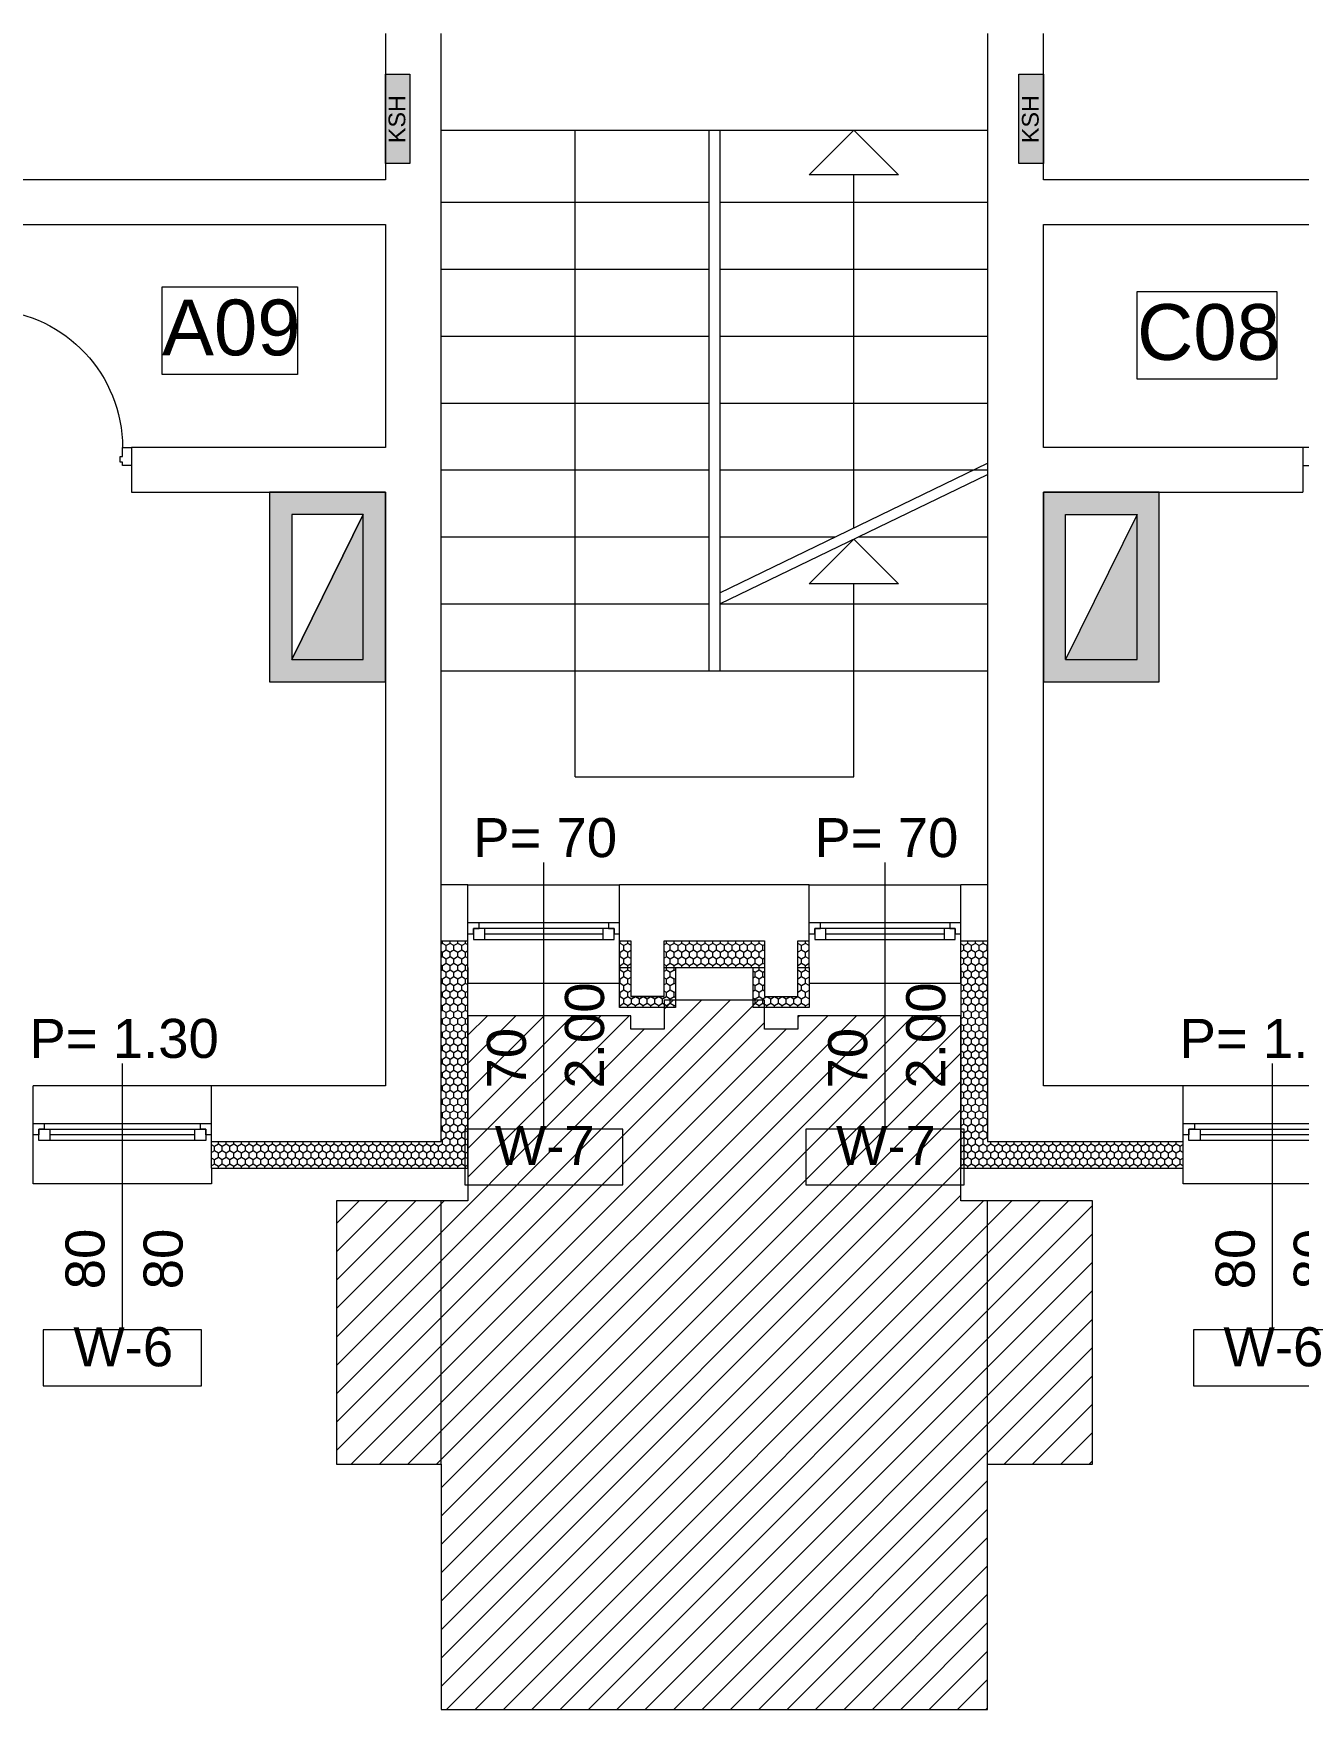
# Model space of a CAD drawing. Header units: feet. Extents: x 2791058 to 2855058, y -67651 to -26651.
# Drawn here: x 2810538 to 2816210, y -51479 to -43966 of the extents above; entities that cross this region are included whole.
import ezdxf
from ezdxf.enums import TextEntityAlignment as Align

# ---------------------------------------------------------------- set-up
doc = ezdxf.new("R2010")
doc.units = ezdxf.units.FT
doc.header["$MEASUREMENT"] = 0
doc.layers.add('0_muret e jashtme', color=7, linetype='Continuous')
doc.layers.add('Shell - Roof', color=7, linetype='Continuous')
for name, color, linetype, lineweight in [('0_muret e jashtme_Pen_No__1', 7, 'Continuous', 0), ('ARCHICAD Door Markers_Pen_No__20', 1, 'Continuous', 0), ('ARCHICAD Doors_Pen_No__1', 7, 'Continuous', 0), ('ARCHICAD Doors_Pen_No__20', 1, 'Continuous', 0), ('ARCHICAD Window Markers_Pen_No__20', 1, 'Continuous', 0), ('ARCHICAD Windows_Pen_No__20', 1, 'Continuous', 0), ('Shell - Roof_Pen_No__1', 7, 'Continuous', 0), ('Shell - Roof_Pen_No__21', 7, 'Continuous', 0), ('Structural - Bearing_Pen_No__1', 7, 'Continuous', 0), ('Text blocks_Pen_No__1', 7, 'Continuous', 0), ('Text blocks_Pen_No__2', 8, 'Continuous', 0)]:
    doc.layers.add(name, color=color, linetype=linetype, lineweight=lineweight)
for name, color, linetype, lineweight, true_color in [('0_muret e jashtme_Pen_No__14', 7, 'Continuous', 0, 0xbd8b17), ('Structural - Bearing_Pen_No__102', 7, 'Continuous', 0, 0xcccccc), ('Structural - Bearing_Pen_No__65', 7, 'Continuous', 0, 0x80c2ff)]:
    doc.layers.add(name, color=color, linetype=linetype, lineweight=lineweight, true_color=true_color)
doc.styles.add('GENERATED_STYLE_1', font='arial.ttf')
pattern_1 = [(90, (2247653.822, -76184.967), (-34.6410162, 0), [20, -40]), (90, (2247636.502, -76154.967), (-34.6410162, 0), [20, -40]), (150, (2247653.822, -76164.967), (17.320508, 30), [20, -40]), (150, (2247619.18, -76164.967), (17.320508, 30), [20, -40]), (210, (2247653.822, -76184.967), (-17.320508, 30), [20, -40]), (210, (2247619.18, -76184.967), (-17.320508, 30), [20, -40])]
pattern_2 = [(90, (2247653.822, -76424.967), (-34.6410162, 0), [20, -40]), (90, (2247636.502, -76394.967), (-34.6410162, 0), [20, -40]), (150, (2247653.822, -76404.967), (17.320508, 30), [20, -40]), (150, (2247619.18, -76404.967), (17.320508, 30), [20, -40]), (210, (2247653.822, -76424.967), (-17.320508, 30), [20, -40]), (210, (2247619.18, -76424.967), (-17.320508, 30), [20, -40])]

# ---------------------------------------------------------------- blocks, each defined once
blk = doc.blocks.new('Window 22')
at = {"layer": 'ARCHICAD Windows_Pen_No__20', "color": 1, "linetype": 'Continuous', "lineweight": 0}
for p, q in [((-400, 150), (-400, 220)), ((-400, 220), (400, 220)), ((400, 220), (400, 150)), ((-400, 150), (-400, 30)), ((400, 150), (400, 30)), ((-400, 30), (-400, 0)), ((-400, 0), (-375, 0)), ((-400, 0), (-400, -50)), ((-400, 0), (-400, -50)), ((-375, 25), (-325, 25)), ((-375, -25), (-375, 25)), ((-375, 0), (-375, -25)), ((-325, 25), (325, 25)), ((-325, 25), (-325, -25)), ((-325, 25), (325, 25)), ((-325, 0), (325, 0)), ((325, -25), (325, 25)), ((325, 25), (375, 25)), ((375, 25), (375, -25)), ((375, -25), (375, 0)), ((375, 0), (400, 0)), ((400, 30), (400, 0)), ((400, 0), (400, -50)), ((400, 0), (400, -50)), ((-350, -50), (-400, -50)), ((-400, -50), (-400, -220)), ((-375, -25), (-350, -25)), ((-325, -25), (-375, -25)), ((-350, -25), (-350, -50)), ((350, -50), (-350, -50)), ((325, -25), (-325, -25)), ((375, -25), (325, -25)), ((350, -50), (350, -25)), ((350, -25), (375, -25)), ((400, -50), (350, -50)), ((400, -50), (400, -220)), ((-400, -220), (400, -220))]:
    blk.add_line(p, q, dxfattribs=at)
blk = doc.blocks.new('W Marker 22')
at = {"layer": 'ARCHICAD Window Markers_Pen_No__20', "color": 1, "linetype": 'Continuous', "lineweight": 0}
for p, q in [((0, -1095), (0, 100)), ((-354.4, -1095), (-354.4, -1345)), ((354.4, -1095), (-354.4, -1095)), ((354.4, -1345), (354.4, -1095)), ((-354.4, -1345), (354.4, -1345))]:
    blk.add_line(p, q, dxfattribs=at)
at = {"layer": 'ARCHICAD Window Markers_Pen_No__20', "color": 1, "lineweight": 0, "style": 'GENERATED_STYLE_1'}
for tag, p in [('AC_MarkerText_2_1', (-27.5, -912.9)), ('AC_MarkerText_2_0', (322.5, -912.9))]:
    blk.add_attdef(tag, text='', height=175, rotation=90, dxfattribs=at).set_placement(p, align=Align.BOTTOM_LEFT)
for tag, p in [('AC_MarkerText_4', (-416.8, 72)), ('AC_MarkerText_1', (-220, -1310.4))]:
    blk.add_attdef(tag, text='', height=175, dxfattribs=at).set_placement(p, align=Align.BOTTOM_LEFT)
blk = doc.blocks.new('Window 22_3')
at = {"layer": 'ARCHICAD Windows_Pen_No__20', "color": 1, "linetype": 'Continuous', "lineweight": 0}
for p, q in [((-775, 150), (-775, 220)), ((-775, 220), (775, 220)), ((775, 220), (775, 150)), ((-775, 150), (-775, 30)), ((775, 150), (775, 30)), ((-775, 30), (-775, 0)), ((-775, 0), (-750, 0)), ((-775, 0), (-775, -50)), ((-775, 0), (-775, -50)), ((-750, 25), (-700, 25)), ((-750, -25), (-750, 25)), ((-750, 0), (-750, -25)), ((-700, 25), (700, 25)), ((-700, 25), (-700, -25)), ((-700, 25), (700, 25)), ((-700, 0), (700, 0)), ((700, -25), (700, 25)), ((700, 25), (750, 25)), ((750, 25), (750, -25)), ((750, -25), (750, 0)), ((750, 0), (775, 0)), ((775, 30), (775, 0)), ((775, 0), (775, -50)), ((775, 0), (775, -50)), ((-725, -50), (-775, -50)), ((-775, -50), (-775, -220)), ((-750, -25), (-725, -25)), ((-700, -25), (-750, -25)), ((-725, -25), (-725, -50)), ((725, -50), (-725, -50)), ((700, -25), (-700, -25)), ((750, -25), (700, -25)), ((725, -50), (725, -25)), ((725, -25), (750, -25)), ((775, -50), (725, -50)), ((775, -50), (775, -220)), ((-775, -220), (775, -220))]:
    blk.add_line(p, q, dxfattribs=at)
blk = doc.blocks.new('Door 22')
at = {"layer": 'ARCHICAD Doors_Pen_No__20', "color": 1, "linetype": 'Continuous', "lineweight": 0}
for p, q in [((360, 0), (360, 720)), ((-400, 0), (-437, 0)), ((-400, 0), (-437, 0)), ((-360, 0), (-400, 0)), ((-400, 0), (-400, -115)), ((-400, 0), (-400, -115)), ((-400, 0), (-400, -115)), ((-360, -115), (-360, 0)), ((400, 0), (360, 0)), ((360, 0), (360, -115)), ((400, -115), (400, 0)), ((400, 0), (400, -115)), ((400, 0), (400, -115)), ((400, 0), (437, 0)), ((400, 0), (437, 0)), ((-400, -115), (-360, -115)), ((-400, -115), (-400, -250)), ((-400, -115), (-400, -250)), ((360, -115), (400, -115)), ((400, -115), (400, -250)), ((400, -115), (400, -250)), ((-400, -250), (-400, -370)), ((-400, -250), (-400, -370)), ((400, -250), (400, -370)), ((400, -250), (400, -370)), ((-400, -370), (-437, -370)), ((-400, -370), (-437, -370)), ((400, -370), (437, -370)), ((400, -370), (437, -370))]:
    blk.add_line(p, q, dxfattribs=at)
blk.add_arc((360, 0), 720, 90, 180, dxfattribs=at)
blk = doc.blocks.new('D Marker 22_4')
at = {"layer": 'ARCHICAD Door Markers_Pen_No__20', "color": 1, "linetype": 'Continuous', "lineweight": 0}
for p, q in [((0, -1062.9), (0, 100)), ((-420.8, -1062.9), (-420.8, -1377.1)), ((420.8, -1062.9), (-420.8, -1062.9)), ((420.8, -1377.1), (420.8, -1062.9)), ((-420.8, -1377.1), (420.8, -1377.1))]:
    blk.add_line(p, q, dxfattribs=at)
at = {"layer": 'ARCHICAD Door Markers_Pen_No__20', "color": 1, "lineweight": 0, "style": 'GENERATED_STYLE_1'}
for tag, p in [('AC_MarkerText_2', (-27.5, -912.9)), ('AC_MarkerText_3', (322.5, -913))]:
    blk.add_attdef(tag, text='', height=175, rotation=90, dxfattribs=at).set_placement(p, align=Align.BOTTOM_LEFT)
blk.add_attdef('AC_MarkerText_1', text='', height=175, dxfattribs=at).set_placement((-286.4, -1310.4), align=Align.BOTTOM_LEFT)
blk = doc.blocks.new('Wall_19', base_point=(2815066.5, -48922.7))
at = {"layer": '0_muret e jashtme_Pen_No__14', "linetype": 'Continuous', "lineweight": 0, "true_color": 0xbd8b17}
h = blk.add_hatch(dxfattribs=at)
h.set_pattern_fill('STYROFOAM_SM_INSULATION', color=42, style=0, pattern_type=2)
h.set_pattern_definition(pattern_2)
h.paths.add_polyline_path([(2814816.5, -49172.7), (2814696.5, -49292.7), (2815693.9, -49292.7), (2815693.9, -49172.7)])
h = blk.add_hatch(dxfattribs=at)
h.set_pattern_fill('STYROFOAM_SM_INSULATION', color=42, style=0, pattern_type=2)
h.set_pattern_definition(pattern_2)
h.paths.add_polyline_path([(2816493.9, -49172.7), (2816493.9, -49292.7), (2817166.5, -49292.7), (2817166.5, -49172.7)])
h = blk.add_hatch(dxfattribs=at)
h.set_pattern_fill('STYROFOAM_SM_INSULATION', color=42, style=0, pattern_type=2)
h.set_pattern_definition(pattern_2)
h.paths.add_polyline_path([(2817316.5, -49172.7), (2817316.5, -49292.7), (2817366.5, -49292.7), (2817366.5, -49172.7)])
h = blk.add_hatch(dxfattribs=at)
h.set_pattern_fill('STYROFOAM_SM_INSULATION', color=42, style=0, pattern_type=2)
h.set_pattern_definition(pattern_2)
h.paths.add_polyline_path([(2819716.5, -49292.7), (2819766.5, -49292.7), (2819766.5, -49172.7), (2819716.5, -49172.7)])
h = blk.add_hatch(dxfattribs=at)
h.set_pattern_fill('STYROFOAM_SM_INSULATION', color=42, style=0, pattern_type=2)
h.set_pattern_definition(pattern_2)
h.paths.add_polyline_path([(2821316.5, -49231), (2821269.2, -49172.7), (2819916.5, -49172.7), (2819916.5, -49292.7), (2821316.5, -49292.7)])
h = blk.add_hatch(dxfattribs=at)
h.set_pattern_fill('STYROFOAM_SM_INSULATION', color=42, style=0, pattern_type=2)
h.set_pattern_definition(pattern_2)
h.paths.add_polyline_path([(2821269.2, -49172.7), (2821316.5, -49231), (2821316.5, -49172.7)])
h = blk.add_hatch(dxfattribs=at)
h.set_pattern_fill('STYROFOAM_SM_INSULATION', color=42, style=0, pattern_type=2)
h.set_pattern_definition(pattern_2)
h.paths.add_polyline_path([(2821316.5, -49231), (2821366.5, -49292.7), (2821366.5, -49172.7), (2821316.5, -49172.7)])
h = blk.add_hatch(dxfattribs=at)
h.set_pattern_fill('STYROFOAM_SM_INSULATION', color=42, style=0, pattern_type=2)
h.set_pattern_definition(pattern_2)
h.paths.add_polyline_path([(2821316.5, -49231), (2821316.5, -49292.7), (2821366.5, -49292.7)])
at = {"layer": '0_muret e jashtme_Pen_No__1', "color": 7, "linetype": 'Continuous', "lineweight": 0}
for p, q in [((2815693.9, -49092.7), (2815693.9, -48922.7)), ((2816493.9, -49092.7), (2816493.9, -48922.7)), ((2817366.5, -49092.7), (2817366.5, -48922.7)), ((2819716.5, -48922.7), (2819753.5, -48922.7)), ((2819716.5, -48922.7), (2819716.5, -49037.7)), ((2821316.5, -49172.7), (2821316.5, -48922.7)), ((2819716.5, -49037.7), (2819716.5, -49172.7)), ((2815693.9, -49142.7), (2815693.9, -49092.7)), ((2816493.9, -49142.7), (2816493.9, -49092.7)), ((2817366.5, -49142.7), (2817366.5, -49092.7)), ((2814816.5, -49172.7), (2815693.9, -49172.7)), ((2815693.9, -49172.7), (2815693.9, -49142.7)), ((2815693.9, -49292.7), (2815693.9, -49172.7)), ((2816493.9, -49172.7), (2816493.9, -49142.7)), ((2816493.9, -49172.7), (2817166.5, -49172.7)), ((2816493.9, -49292.7), (2816493.9, -49172.7)), ((2817166.5, -49172.7), (2817166.5, -49292.7)), ((2817316.5, -49292.7), (2817316.5, -49172.7)), ((2817316.5, -49172.7), (2817366.5, -49172.7)), ((2817366.5, -49172.7), (2817366.5, -49142.7)), ((2817366.5, -49292.7), (2817366.5, -49172.7)), ((2819716.5, -49172.7), (2819766.5, -49172.7)), ((2819716.5, -49172.7), (2819716.5, -49292.7)), ((2819766.5, -49172.7), (2819766.5, -49292.7)), ((2819916.5, -49292.7), (2819916.5, -49172.7)), ((2819916.5, -49172.7), (2821066.5, -49172.7)), ((2821066.5, -49172.7), (2821269.2, -49172.7)), ((2821269.2, -49172.7), (2821316.5, -49172.7)), ((2819716.5, -49292.7), (2819753.5, -49292.7))]:
    blk.add_line(p, q, dxfattribs=at)
at = {"layer": '0_muret e jashtme_Pen_No__1', "color": 7, "linetype": 'Continuous', "lineweight": 0, "flags": 128}
for points in [[(2815693.9, -48922.7), (2815066.5, -48922.7)], [(2817366.5, -48922.7), (2816493.9, -48922.7)], [(2821066.5, -48922.7), (2819716.5, -48922.7)], [(2821366.5, -49292.7), (2821366.5, -49172.7)], [(2814696.5, -49292.7), (2815693.9, -49292.7)], [(2816493.9, -49292.7), (2817166.5, -49292.7)], [(2817316.5, -49292.7), (2817366.5, -49292.7)], [(2819716.5, -49292.7), (2819766.5, -49292.7)], [(2819916.5, -49292.7), (2821366.5, -49292.7)]]:
    blk.add_lwpolyline(points, dxfattribs=at)
at = {"layer": 'ARCHICAD Door Markers_Pen_No__20', "color": 1, "lineweight": 0}
blk.add_blockref('D Marker 22_4', (2819316.5, -48922.7), dxfattribs=at).add_auto_attribs({'AC_MarkerText_1': 'W-5a', 'AC_MarkerText_2': '80', 'AC_MarkerText_3': '2.30'})
at = {"layer": 'ARCHICAD Doors_Pen_No__20', "color": 1, "linetype": 'Continuous', "lineweight": 0, "zscale": 1000}
blk.add_blockref('Door 22', (2819316.5, -48922.7), dxfattribs=at)
at = {"layer": 'ARCHICAD Window Markers_Pen_No__20', "color": 1, "linetype": 'Continuous', "lineweight": 0}
ref = blk.add_blockref('W Marker 22', (2816093.9, -48922.7), dxfattribs=at)
ref.add_attrib('AC_MarkerText_1', 'W-6', dxfattribs={"color": 1, "lineweight": 0, "height": 175, "style": 'GENERATED_STYLE_1'}).set_placement((2815873.9, -50233.1), align=Align.BOTTOM_LEFT)
ref.add_attrib('AC_MarkerText_2', '80', dxfattribs={"color": 1, "lineweight": 0, "height": 175, "rotation": 90, "style": 'GENERATED_STYLE_1'}).set_placement((2816416.4, -49835.6), align=Align.BOTTOM_LEFT)
ref.add_attrib('AC_MarkerText_2_1', '80', dxfattribs={"color": 1, "lineweight": 0, "height": 175, "rotation": 90, "style": 'GENERATED_STYLE_1'}).set_placement((2816066.4, -49835.6), align=Align.BOTTOM_LEFT)
ref.add_attrib('AC_MarkerText_4', 'P= 1.30', dxfattribs={"color": 1, "lineweight": 0, "height": 175, "style": 'GENERATED_STYLE_1'}).set_placement((2815677.1, -48850.7), align=Align.BOTTOM_LEFT)
at = {"layer": 'ARCHICAD Window Markers_Pen_No__20', "color": 1, "lineweight": 0}
ref = blk.add_blockref('W Marker 22', (2818141.5, -48922.7), dxfattribs=at)
ref.add_attrib('AC_MarkerText_1', 'W-5', dxfattribs={"color": 1, "lineweight": 0, "height": 175, "style": 'GENERATED_STYLE_1'}).set_placement((2817921.5, -50233.1), align=Align.BOTTOM_LEFT)
ref.add_attrib('AC_MarkerText_2', '1.60', dxfattribs={"color": 1, "lineweight": 0, "height": 175, "rotation": 90, "style": 'GENERATED_STYLE_1'}).set_placement((2818114, -49835.6), align=Align.BOTTOM_LEFT)
ref.add_attrib('AC_MarkerText_3', '1.40', dxfattribs={"color": 1, "lineweight": 0, "height": 175, "rotation": 90, "style": 'GENERATED_STYLE_1'}).set_placement((2818464, -49835.6), align=Align.BOTTOM_LEFT)
ref.add_attrib('AC_MarkerText_4', 'P= 90', dxfattribs={"color": 1, "lineweight": 0, "height": 175, "style": 'GENERATED_STYLE_1'}).set_placement((2817824.7, -48850.6), align=Align.BOTTOM_LEFT)
at = {"layer": 'ARCHICAD Windows_Pen_No__20', "color": 1, "linetype": 'Continuous', "lineweight": 0, "zscale": 1000, "rotation": 180}
for name, p in [('Window 22', (2816093.9, -49142.7)), ('Window 22_3', (2818141.5, -49142.7))]:
    blk.add_blockref(name, p, dxfattribs=at)
blk = doc.blocks.new('Window 22_4')
at = {"layer": 'ARCHICAD Windows_Pen_No__20', "color": 1, "linetype": 'Continuous', "lineweight": 0}
for p, q in [((-340, 150), (-340, 220)), ((-340, 220), (340, 220)), ((340, 220), (340, 150)), ((-340, 150), (-340, 30)), ((340, 150), (340, 30)), ((-340, 30), (-340, 0)), ((-340, 0), (-315, 0)), ((-340, 0), (-340, -50)), ((-340, 0), (-340, -50)), ((-315, 25), (-265, 25)), ((-315, -25), (-315, 25)), ((-315, 0), (-315, -25)), ((-265, 25), (265, 25)), ((-265, 25), (-265, -25)), ((-265, 25), (265, 25)), ((-265, 0), (265, 0)), ((265, -25), (265, 25)), ((265, 25), (315, 25)), ((315, 25), (315, -25)), ((315, -25), (315, 0)), ((315, 0), (340, 0)), ((340, 30), (340, 0)), ((340, 0), (340, -50)), ((340, 0), (340, -50)), ((-290, -50), (-340, -50)), ((-340, -50), (-340, -220)), ((-315, -25), (-290, -25)), ((-265, -25), (-315, -25)), ((-290, -25), (-290, -50)), ((290, -50), (-290, -50)), ((265, -25), (-265, -25)), ((315, -25), (265, -25)), ((290, -50), (290, -25)), ((290, -25), (315, -25)), ((340, -50), (290, -50)), ((340, -50), (340, -220)), ((-340, -220), (340, -220))]:
    blk.add_line(p, q, dxfattribs=at)
blk = doc.blocks.new('Wall_22', base_point=(2812116.5, -48022.7))
at = {"layer": '0_muret e jashtme_Pen_No__14', "linetype": 'Continuous', "lineweight": 0, "true_color": 0xbd8b17}
h = blk.add_hatch(dxfattribs=at)
h.set_pattern_fill('STYROFOAM_SM_INSULATION', color=42, style=0, pattern_type=2)
h.set_pattern_definition(pattern_2)
h.paths.add_polyline_path([(2812366.5, -48272.7), (2812486.5, -48392.7), (2812486.5, -48272.7)])
h = blk.add_hatch(dxfattribs=at)
h.set_pattern_fill('STYROFOAM_SM_INSULATION', color=42, style=0, pattern_type=2)
h.set_pattern_definition(pattern_2)
h.paths.add_polyline_path([(2813166.5, -48272.7), (2813166.5, -48392.7), (2813216.5, -48392.7), (2813216.5, -48272.7)])
h = blk.add_hatch(dxfattribs=at)
h.set_pattern_fill('STYROFOAM_SM_INSULATION', color=42, style=0, pattern_type=2)
h.set_pattern_definition(pattern_2)
h.paths.add_polyline_path([(2813815.6, -48272.7), (2813366.5, -48272.7), (2813366.5, -48392.7), (2813815.6, -48392.7)])
h = blk.add_hatch(dxfattribs=at)
h.set_pattern_fill('STYROFOAM_SM_INSULATION', color=42, style=0, pattern_type=2)
h.set_pattern_definition(pattern_2)
h.paths.add_polyline_path([(2814016.5, -48272.7), (2813965.6, -48272.7), (2813965.6, -48392.7), (2814016.5, -48392.7)])
h = blk.add_hatch(dxfattribs=at)
h.set_pattern_fill('STYROFOAM_SM_INSULATION', color=42, style=0, pattern_type=2)
h.set_pattern_definition(pattern_2)
h.paths.add_polyline_path([(2814816.5, -48272.7), (2814696.5, -48272.7), (2814696.5, -48392.7)])
at = {"layer": '0_muret e jashtme_Pen_No__1', "color": 7, "linetype": 'Continuous', "lineweight": 0}
for p, q in [((2812486.5, -48192.7), (2812486.5, -48022.7)), ((2813166.5, -48192.7), (2813166.5, -48022.7)), ((2814016.5, -48192.7), (2814016.5, -48022.7)), ((2814696.5, -48192.7), (2814696.5, -48022.7)), ((2812486.5, -48242.7), (2812486.5, -48192.7)), ((2813166.5, -48242.7), (2813166.5, -48192.7)), ((2814016.5, -48242.7), (2814016.5, -48192.7)), ((2814696.5, -48242.7), (2814696.5, -48192.7)), ((2812366.5, -48272.7), (2812486.5, -48272.7)), ((2812486.5, -48272.7), (2812486.5, -48242.7)), ((2812486.5, -48392.7), (2812486.5, -48272.7)), ((2813166.5, -48272.7), (2813166.5, -48242.7)), ((2813166.5, -48272.7), (2813216.5, -48272.7)), ((2813166.5, -48392.7), (2813166.5, -48272.7)), ((2813216.5, -48272.7), (2813216.5, -48392.7)), ((2813366.5, -48392.7), (2813366.5, -48272.7)), ((2813366.5, -48272.7), (2813815.6, -48272.7)), ((2813815.6, -48272.7), (2813815.6, -48392.7)), ((2813965.6, -48392.7), (2813965.6, -48272.7)), ((2813965.6, -48272.7), (2814016.5, -48272.7)), ((2814016.5, -48272.7), (2814016.5, -48242.7)), ((2814016.5, -48392.7), (2814016.5, -48272.7)), ((2814696.5, -48272.7), (2814696.5, -48242.7)), ((2814696.5, -48272.7), (2814816.5, -48272.7)), ((2814696.5, -48392.7), (2814696.5, -48272.7))]:
    blk.add_line(p, q, dxfattribs=at)
at = {"layer": '0_muret e jashtme_Pen_No__1', "color": 7, "linetype": 'Continuous', "lineweight": 0, "flags": 128}
for points in [[(2812486.5, -48022.7), (2812366.5, -48022.7)], [(2814016.5, -48022.7), (2813166.5, -48022.7)], [(2814816.5, -48022.7), (2814696.5, -48022.7)], [(2813166.5, -48392.7), (2813216.5, -48392.7)], [(2813366.5, -48392.7), (2813815.6, -48392.7)], [(2813965.6, -48392.7), (2814016.5, -48392.7)]]:
    blk.add_lwpolyline(points, dxfattribs=at)
at = {"layer": 'ARCHICAD Window Markers_Pen_No__20', "color": 1, "linetype": 'Continuous', "lineweight": 0}
ref = blk.add_blockref('W Marker 22', (2812826.5, -48022.7), dxfattribs=at)
ref.add_attrib('iDimensionToShow', '2.00', dxfattribs={"color": 1, "lineweight": 0, "height": 175, "rotation": 90, "style": 'GENERATED_STYLE_1'}).set_placement((2813149, -48935.6), align=Align.BOTTOM_LEFT)
ref.add_attrib('AC_MarkerText_1', 'W-7', dxfattribs={"color": 1, "lineweight": 0, "height": 175, "style": 'GENERATED_STYLE_1'}).set_placement((2812606.5, -49330.2), align=Align.BOTTOM_LEFT)
ref.add_attrib('AC_MarkerText_2', '70', dxfattribs={"color": 1, "lineweight": 0, "height": 175, "rotation": 90, "style": 'GENERATED_STYLE_1'}).set_placement((2812799, -48935.6), align=Align.BOTTOM_LEFT)
ref.add_attrib('AC_MarkerText_4', 'P= 70', dxfattribs={"color": 1, "lineweight": 0, "height": 175, "style": 'GENERATED_STYLE_1'}).set_placement((2812509.7, -47950.6), align=Align.BOTTOM_LEFT)
ref = blk.add_blockref('W Marker 22', (2814356.5, -48022.7), dxfattribs=at)
ref.add_attrib('iDimensionToShow', '2.00', dxfattribs={"color": 1, "lineweight": 0, "height": 175, "rotation": 90, "style": 'GENERATED_STYLE_1'}).set_placement((2814679, -48935.6), align=Align.BOTTOM_LEFT)
ref.add_attrib('AC_MarkerText_1', 'W-7', dxfattribs={"color": 1, "lineweight": 0, "height": 175, "style": 'GENERATED_STYLE_1'}).set_placement((2814136.5, -49330.2), align=Align.BOTTOM_LEFT)
ref.add_attrib('AC_MarkerText_2', '70', dxfattribs={"color": 1, "lineweight": 0, "height": 175, "rotation": 90, "style": 'GENERATED_STYLE_1'}).set_placement((2814329, -48935.6), align=Align.BOTTOM_LEFT)
ref.add_attrib('AC_MarkerText_4', 'P= 70', dxfattribs={"color": 1, "lineweight": 0, "height": 175, "style": 'GENERATED_STYLE_1'}).set_placement((2814039.7, -47950.6), align=Align.BOTTOM_LEFT)
at = {"layer": 'ARCHICAD Windows_Pen_No__20', "color": 1, "linetype": 'Continuous', "lineweight": 0, "xscale": -1, "zscale": 1000, "rotation": 180}
for p in [(2812826.5, -48242.7), (2814356.5, -48242.7)]:
    blk.add_blockref('Window 22_4', p, dxfattribs=at)
blk = doc.blocks.new('Wall_23', base_point=(2815066.5, -48922.7))
at = {"layer": '0_muret e jashtme_Pen_No__14', "linetype": 'Continuous', "lineweight": 0, "true_color": 0xbd8b17}
h = blk.add_hatch(dxfattribs=at)
h.set_pattern_fill('STYROFOAM_SM_INSULATION', color=42, style=0, pattern_type=2)
h.set_pattern_definition(pattern_2)
h.paths.add_polyline_path([(2814696.5, -48392.7), (2814696.5, -49292.7), (2814816.5, -49172.7), (2814816.5, -48272.7)])
at = {"layer": '0_muret e jashtme_Pen_No__1', "color": 7, "linetype": 'Continuous', "lineweight": 0}
blk.add_line((2814816.5, -48272.7), (2814816.5, -49172.7), dxfattribs=at)
at = {"layer": '0_muret e jashtme_Pen_No__1', "color": 7, "linetype": 'Continuous', "lineweight": 0, "flags": 128}
for points in [[(2815066.5, -48922.7), (2815066.5, -48022.7)], [(2814696.5, -48392.7), (2814696.5, -49292.7)]]:
    blk.add_lwpolyline(points, dxfattribs=at)
blk = doc.blocks.new('Storefront 22_3')
at = {"layer": 'ARCHICAD Doors_Pen_No__1', "color": 7, "linetype": 'Continuous', "lineweight": 0}
for p, q in [((370, 740), (370, 820)), ((370, 820), (410, 820)), ((410, 820), (410, 740)), ((370, 740), (390, 740)), ((370, 80), (370, 740)), ((410, 740), (370, 740)), ((390, 740), (410, 740)), ((390, 80), (390, 740)), ((390, 740), (390, 80)), ((390, 740), (390, 80)), ((410, 740), (410, 80)), ((390, 80), (370, 80)), ((370, 0), (370, 80)), ((370, 80), (410, 80)), ((410, 80), (390, 80)), ((410, 80), (410, 0)), ((-450, 0), (-450, -80)), ((-410, 0), (-450, 0)), ((-450, 0), (-450, -80)), ((-450, 0), (-450, -80)), ((-410, -40), (-410, 0)), ((410, 0), (370, 0)), ((410, 0), (410, -40)), ((450, 0), (410, 0)), ((450, -80), (450, 0)), ((450, 0), (450, -80)), ((450, 0), (450, -80)), ((-400, -40), (-410, -40)), ((-410, -80), (-410, -65.4)), ((-410, -65.4), (-400, -65.4)), ((-400, -65.4), (-400, -40)), ((410, -40), (400, -40)), ((400, -40), (400, -65.4)), ((400, -65.4), (410, -65.4)), ((410, -65.4), (410, -80)), ((-450, -80), (-410, -80)), ((-450, -80), (-450, -200)), ((410, -80), (450, -80)), ((450, -80), (450, -200))]:
    blk.add_line(p, q, dxfattribs=at)
blk.add_arc((410, 0), 820, 92.79603, 180, dxfattribs=at)
blk = doc.blocks.new('Wall_42', base_point=(2814816.5, -44822.7))
at = {"layer": '0_muret e jashtme_Pen_No__1', "color": 7, "linetype": 'Continuous', "lineweight": 0}
for p, q in [((2817491.5, -44742.7), (2817491.5, -44622.7)), ((2818391.5, -44742.7), (2818391.5, -44622.7)), ((2817491.5, -44822.7), (2817491.5, -44742.7)), ((2818391.5, -44822.7), (2818391.5, -44742.7))]:
    blk.add_line(p, q, dxfattribs=at)
at = {"layer": '0_muret e jashtme_Pen_No__1', "color": 7, "linetype": 'Continuous', "lineweight": 0, "flags": 128}
for points in [[(2817491.5, -44622.7), (2815066.5, -44622.7)], [(2818566.5, -44622.7), (2818391.5, -44622.7)], [(2821066.5, -44622.7), (2818766.5, -44622.7)], [(2815066.5, -44822.7), (2817066.5, -44822.7)], [(2817266.5, -44822.7), (2817491.5, -44822.7)], [(2818391.5, -44822.7), (2821066.5, -44822.7)]]:
    blk.add_lwpolyline(points, dxfattribs=at)
at = {"layer": 'ARCHICAD Doors_Pen_No__1', "color": 7, "linetype": 'Continuous', "lineweight": 0, "zscale": 1000, "rotation": 180}
blk.add_blockref('Storefront 22_3', (2817941.5, -44822.7), dxfattribs=at)
blk = doc.blocks.new('Wall_43', base_point=(2806066.5, -44822.7))
at = {"layer": '0_muret e jashtme_Pen_No__1', "color": 7, "linetype": 'Continuous', "lineweight": 0}
for p, q in [((2808766.5, -44742.7), (2808766.5, -44622.7)), ((2809666.5, -44742.7), (2809666.5, -44622.7)), ((2808766.5, -44822.7), (2808766.5, -44742.7)), ((2809666.5, -44822.7), (2809666.5, -44742.7))]:
    blk.add_line(p, q, dxfattribs=at)
at = {"layer": '0_muret e jashtme_Pen_No__1', "color": 7, "linetype": 'Continuous', "lineweight": 0, "flags": 128}
for points in [[(2808366.5, -44622.7), (2806066.5, -44622.7)], [(2808766.5, -44622.7), (2808566.5, -44622.7)], [(2812116.5, -44622.7), (2809666.5, -44622.7)], [(2806066.5, -44822.7), (2808766.5, -44822.7)], [(2809666.5, -44822.7), (2809916.5, -44822.7)], [(2810116.5, -44822.7), (2812116.5, -44822.7)]]:
    blk.add_lwpolyline(points, dxfattribs=at)
at = {"layer": 'ARCHICAD Doors_Pen_No__1', "color": 7, "linetype": 'Continuous', "lineweight": 0, "xscale": -1, "zscale": 1000, "rotation": 180}
blk.add_blockref('Storefront 22_3', (2809216.5, -44822.7), dxfattribs=at)
blk = doc.blocks.new('Storefront 22_4')
at = {"layer": 'ARCHICAD Doors_Pen_No__1', "color": 7, "linetype": 'Continuous', "lineweight": 0}
for p, q in [((270, 540), (270, 620)), ((270, 620), (310, 620)), ((310, 620), (310, 540)), ((270, 540), (290, 540)), ((270, 80), (270, 540)), ((310, 540), (270, 540)), ((290, 540), (310, 540)), ((290, 80), (290, 540)), ((290, 540), (290, 80)), ((290, 540), (290, 80)), ((310, 540), (310, 80)), ((290, 80), (270, 80)), ((270, 0), (270, 80)), ((270, 80), (310, 80)), ((310, 80), (290, 80)), ((310, 80), (310, 0)), ((-350, 0), (-350, -80)), ((-310, 0), (-350, 0)), ((-350, 0), (-350, -80)), ((-350, 0), (-350, -80)), ((-310, -40), (-310, 0)), ((310, 0), (270, 0)), ((310, 0), (310, -40)), ((350, 0), (310, 0)), ((350, -80), (350, 0)), ((350, 0), (350, -80)), ((350, 0), (350, -80)), ((-300, -40), (-310, -40)), ((-310, -80), (-310, -65.4)), ((-310, -65.4), (-300, -65.4)), ((-300, -65.4), (-300, -40)), ((310, -40), (300, -40)), ((300, -40), (300, -65.4)), ((300, -65.4), (310, -65.4)), ((310, -65.4), (310, -80)), ((-350, -80), (-310, -80)), ((-350, -80), (-350, -200)), ((310, -80), (350, -80)), ((350, -80), (350, -200))]:
    blk.add_line(p, q, dxfattribs=at)
blk.add_arc((310, 0), 620, 93.69907, 180, dxfattribs=at)
blk = doc.blocks.new('Wall_47', base_point=(2817066.5, -45822.7))
at = {"layer": '0_muret e jashtme_Pen_No__1', "color": 7, "linetype": 'Continuous', "lineweight": 0}
for p, q in [((2816230, -45822.7), (2816230, -45902.7)), ((2816930, -45822.7), (2816930, -45902.7)), ((2816230, -45902.7), (2816230, -46022.7)), ((2816930, -45902.7), (2816930, -46022.7))]:
    blk.add_line(p, q, dxfattribs=at)
at = {"layer": '0_muret e jashtme_Pen_No__1', "color": 7, "linetype": 'Continuous', "lineweight": 0, "flags": 128}
for points in [[(2816230, -45822.7), (2815066.5, -45822.7)], [(2817066.5, -45822.7), (2816930, -45822.7)], [(2815066.5, -46022.7), (2816230, -46022.7)], [(2816930, -46022.7), (2817266.5, -46022.7)]]:
    blk.add_lwpolyline(points, dxfattribs=at)
at = {"layer": 'ARCHICAD Doors_Pen_No__1', "color": 7, "linetype": 'Continuous', "lineweight": 0, "zscale": 1000}
blk.add_blockref('Storefront 22_4', (2816580, -45822.7), dxfattribs=at)
blk = doc.blocks.new('Wall_49', base_point=(2810116.5, -45822.7))
at = {"layer": '0_muret e jashtme_Pen_No__1', "color": 7, "linetype": 'Continuous', "lineweight": 0}
for p, q in [((2810277.4, -45822.7), (2810277.4, -45902.7)), ((2810977.4, -45822.7), (2810977.4, -45902.7)), ((2810277.4, -45902.7), (2810277.4, -46022.7)), ((2810977.4, -45902.7), (2810977.4, -46022.7))]:
    blk.add_line(p, q, dxfattribs=at)
at = {"layer": '0_muret e jashtme_Pen_No__1', "color": 7, "linetype": 'Continuous', "lineweight": 0, "flags": 128}
for points in [[(2810277.4, -45822.7), (2810116.5, -45822.7)], [(2812116.5, -45822.7), (2810977.4, -45822.7)], [(2809916.5, -46022.7), (2810277.4, -46022.7)], [(2810977.4, -46022.7), (2812116.5, -46022.7)]]:
    blk.add_lwpolyline(points, dxfattribs=at)
at = {"layer": 'ARCHICAD Doors_Pen_No__1', "color": 7, "linetype": 'Continuous', "lineweight": 0, "xscale": -1, "zscale": 1000}
blk.add_blockref('Storefront 22_4', (2810627.4, -45822.7), dxfattribs=at)
blk = doc.blocks.new('Wall_54', base_point=(2813965.6, -48022.7))
at = {"layer": '0_muret e jashtme_Pen_No__1', "color": 7, "linetype": 'Continuous', "lineweight": 0}
for p, q in [((2813815.6, -48272.7), (2813815.6, -48392.7)), ((2813965.6, -48392.7), (2813965.6, -48272.7))]:
    blk.add_line(p, q, dxfattribs=at)
at = {"layer": '0_muret e jashtme_Pen_No__1', "color": 7, "linetype": 'Continuous', "lineweight": 0, "flags": 128}
for points in [[(2813815.6, -48392.7), (2813815.6, -48522.7)], [(2813965.6, -48522.7), (2813965.6, -48392.7)], [(2813815.6, -48522.7), (2813965.6, -48522.7)]]:
    blk.add_lwpolyline(points, dxfattribs=at)
blk = doc.blocks.new('Wall_55', base_point=(2813216.5, -48022.7))
at = {"layer": '0_muret e jashtme_Pen_No__1', "color": 7, "linetype": 'Continuous', "lineweight": 0}
for p, q in [((2813216.5, -48272.7), (2813216.5, -48392.7)), ((2813366.5, -48392.7), (2813366.5, -48272.7))]:
    blk.add_line(p, q, dxfattribs=at)
at = {"layer": '0_muret e jashtme_Pen_No__1', "color": 7, "linetype": 'Continuous', "lineweight": 0, "flags": 128}
for points in [[(2813216.5, -48392.7), (2813216.5, -48522.7)], [(2813366.5, -48522.7), (2813366.5, -48392.7)], [(2813366.5, -48522.7), (2813216.5, -48522.7)]]:
    blk.add_lwpolyline(points, dxfattribs=at)
blk = doc.blocks.new('Line_3', base_point=(2814216.5, -47298.8))
at = {"layer": 'Shell - Roof_Pen_No__1', "color": 7, "linetype": 'Continuous', "lineweight": 0}
for p, q in [((2814216.5, -46232.7), (2814016.5, -46432.7)), ((2814216.5, -46232.7), (2814416.5, -46432.7)), ((2814416.5, -46432.7), (2814016.5, -46432.7)), ((2814216.5, -47298.8), (2814216.5, -46432.7))]:
    blk.add_line(p, q, dxfattribs=at)
blk = doc.blocks.new('Line_4', base_point=(2814216.5, -46182.7))
at = {"layer": 'Shell - Roof_Pen_No__1', "color": 7, "linetype": 'Continuous', "lineweight": 0}
for p, q in [((2814216.5, -44399.4), (2814016.5, -44599.4)), ((2814216.5, -44399.4), (2814416.5, -44599.4)), ((2814416.5, -44599.4), (2814016.5, -44599.4)), ((2814216.5, -46182.7), (2814216.5, -44599.4))]:
    blk.add_line(p, q, dxfattribs=at)

msp = doc.modelspace()

# ---------------------------------------------------------------- hatches: boundary and pattern name
at = {"layer": '0_muret e jashtme_Pen_No__14', "linetype": 'Continuous', "lineweight": 0, "true_color": 0xbd8b17}
h = msp.add_hatch(dxfattribs=at)
h.set_pattern_fill('STYROFOAM_SM_INSULATION', color=42, style=0, pattern_type=2)
h.set_pattern_definition(pattern_1)
h.paths.add_polyline_path([(2812486.457, -49052.699), (2812486.457, -48152.699), (2812366.457, -48032.699), (2812366.457, -48932.699)])
h = msp.add_hatch(dxfattribs=at)
h.set_pattern_fill('STYROFOAM_SM_INSULATION', color=42, style=0, pattern_type=2)
h.set_pattern_definition(pattern_1)
h.paths.add_polyline_path([(2813366.457, -48152.699), (2813416.457, -48152.699), (2813416.457, -48332.699), (2813166.457, -48332.699), (2813166.457, -48152.699), (2813216.457, -48152.699), (2813216.457, -48282.699), (2813366.457, -48282.699)])
h = msp.add_hatch(dxfattribs=at)
h.set_pattern_fill('STYROFOAM_SM_INSULATION', color=42, style=0, pattern_type=2)
h.set_pattern_definition(pattern_1)
h.paths.add_polyline_path([(2813815.614, -48152.699), (2813815.614, -48282.699), (2813965.614, -48282.699), (2813965.614, -48152.699), (2814015.614, -48152.699), (2814015.614, -48332.699), (2813765.614, -48332.699), (2813765.614, -48152.699)])
h = msp.add_hatch(dxfattribs=at)
h.set_pattern_fill('STYROFOAM_SM_INSULATION', color=42, style=0, pattern_type=2)
h.set_pattern_definition(pattern_1)
h.paths.add_polyline_path([(2812366.457, -48932.699), (2811336.655, -48932.699), (2811336.655, -49052.699), (2812486.457, -49052.699)])
at = {"layer": 'Structural - Bearing_Pen_No__1', "linetype": 'Continuous', "lineweight": 0}
h = msp.add_hatch(color=9, dxfattribs=at)
h.paths.add_polyline_path([(2811596.457, -46022.699), (2811596.457, -46872.699), (2812116.457, -46872.699), (2812116.457, -46022.699)])
h.paths.add_polyline_path([(2811696.457, -46772.699), (2812016.457, -46122.699), (2811696.457, -46122.699)], flags=0)
h = msp.add_hatch(color=9, dxfattribs=at)
h.paths.add_polyline_path([(2815066.457, -46022.699), (2815066.457, -46872.699), (2815586.457, -46872.699), (2815586.457, -46022.699)])
h.paths.add_polyline_path([(2815166.457, -46772.699), (2815166.457, -46122.699), (2815486.457, -46122.699)], flags=0)
for points in [[(2811696.457, -46772.699), (2812016.457, -46772.699), (2812016.457, -46122.699)], [(2815166.457, -46772.699), (2815486.457, -46772.699), (2815486.457, -46122.699)]]:
    msp.add_hatch(color=8, dxfattribs=at).paths.add_polyline_path(points)
at = {"layer": 'Structural - Bearing_Pen_No__102', "linetype": 'Continuous', "lineweight": 0, "true_color": 0xcccccc}
h = msp.add_hatch(dxfattribs=at)
h.set_pattern_fill('MASONRY_BLOCK', color=254, style=0, pattern_type=2)
h.set_pattern_definition([(45, (2248004.52, -74801.08), (-63.639609, 63.639609), [])])
h.paths.add_polyline_path([(2811896.457, -49198.896), (2811896.457, -50379.376), (2812366.457, -50379.376), (2812366.457, -51478.896), (2812756.494, -51478.896), (2814816.457, -51478.896), (2814816.457, -50379.376), (2815286.457, -50379.376), (2815286.457, -49198.896), (2814766.457, -49198.896), (2814696.457, -49198.896), (2814696.457, -48368.896), (2814666.457, -48368.896), (2813965.614, -48368.896), (2813965.614, -48428.896), (2813815.614, -48428.896), (2813815.614, -48298.896), (2813366.457, -48298.896), (2813366.457, -48428.896), (2813216.457, -48428.896), (2813216.457, -48368.896), (2812516.457, -48368.896), (2812486.457, -48368.896), (2812486.457, -49198.896), (2812416.457, -49198.896)])
at = {"layer": 'Structural - Bearing_Pen_No__65', "linetype": 'Continuous', "lineweight": 0, "true_color": 0x80c2ff}
for points in [[(2812226.457, -44548.193), (2812116.457, -44548.193), (2812116.457, -44148.193), (2812226.457, -44148.193)], [(2815066.457, -44548.193), (2814956.457, -44548.193), (2814956.457, -44148.193), (2815066.457, -44148.193)]]:
    msp.add_hatch(color=151, dxfattribs=at).paths.add_polyline_path(points)

# ---------------------------------------------------------------- linework, layer by layer
at = {"layer": '0_muret e jashtme_Pen_No__1', "color": 7, "linetype": 'Continuous', "lineweight": 0}
for p, q in [((2812366.457, -48932.699), (2812366.457, -48032.699)), ((2811336.655, -48852.699), (2811336.655, -48682.699)), ((2811336.655, -48902.699), (2811336.655, -48852.699)), ((2811336.655, -48932.699), (2811336.655, -48902.699)), ((2811336.655, -48932.699), (2812366.457, -48932.699)), ((2811336.655, -49052.699), (2811336.655, -48932.699))]:
    msp.add_line(p, q, dxfattribs=at)
at = {"layer": '0_muret e jashtme_Pen_No__1', "color": 7, "linetype": 'Continuous', "lineweight": 0, "flags": 128}
for points in [[(2812116.457, -43966.267), (2812116.457, -44622.699)], [(2812366.457, -48322.699), (2812366.457, -43966.267)], [(2814816.457, -43966.267), (2814816.457, -48322.699)], [(2815066.457, -44622.699), (2815066.457, -43966.267)], [(2812116.457, -44822.699), (2812116.457, -45822.699)], [(2815066.457, -45822.699), (2815066.457, -44822.699)], [(2812116.457, -46022.699), (2812116.457, -48022.699)], [(2815066.457, -48322.699), (2815066.457, -46022.699)], [(2812116.457, -47482.699), (2812116.457, -48682.699)], [(2812486.457, -49052.699), (2812486.457, -48152.699)], [(2812116.457, -48682.699), (2811336.655, -48682.699)], [(2811336.655, -49052.699), (2812486.457, -49052.699)]]:
    msp.add_lwpolyline(points, dxfattribs=at)
for points in [[(2813366.457, -48152.699), (2813416.457, -48152.699), (2813416.457, -48332.699), (2813166.457, -48332.699), (2813166.457, -48152.699), (2813216.457, -48152.699), (2813216.457, -48282.699), (2813366.457, -48282.699)], [(2813815.614, -48152.699), (2813815.614, -48282.699), (2813965.614, -48282.699), (2813965.614, -48152.699), (2814015.614, -48152.699), (2814015.614, -48332.699), (2813765.614, -48332.699), (2813765.614, -48152.699)]]:
    msp.add_lwpolyline(points, close=True, dxfattribs=at)
at = {"layer": 'Shell - Roof_Pen_No__1', "color": 7, "linetype": 'Continuous', "lineweight": 0}
for p, q in [((2812116.457, -44148.193), (2812226.457, -44148.193)), ((2812116.457, -44548.193), (2812116.457, -44148.193)), ((2812226.457, -44148.193), (2812226.457, -44548.193)), ((2814956.457, -44148.193), (2815066.457, -44148.193)), ((2814956.457, -44548.193), (2814956.457, -44148.193)), ((2815066.457, -44148.193), (2815066.457, -44548.193)), ((2812366.457, -44399.356), (2813616.457, -44399.356)), ((2812966.457, -47298.763), (2812966.457, -44399.356)), ((2813616.457, -44399.356), (2814816.457, -44399.356)), ((2813616.457, -44399.356), (2813616.457, -45322.699)), ((2812226.457, -44548.193), (2812116.457, -44548.193)), ((2815066.457, -44548.193), (2814956.457, -44548.193)), ((2812366.457, -44722.699), (2813566.457, -44722.699)), ((2813616.457, -44722.699), (2814816.457, -44722.699)), ((2812366.457, -45022.699), (2813566.457, -45022.699)), ((2813616.457, -45022.699), (2814816.457, -45022.699)), ((2813616.457, -45322.699), (2814816.457, -45322.699)), ((2813616.457, -45622.699), (2814816.457, -45622.699)), ((2813616.457, -46472.699), (2814816.457, -45892.699)), ((2813616.457, -45922.699), (2814816.457, -45922.699)), ((2813616.457, -46522.699), (2814816.457, -45942.699)), ((2813616.457, -46222.699), (2814133.698, -46222.699)), ((2812966.457, -47298.763), (2814216.457, -47298.763)), ((2812366.457, -50379.376), (2812366.457, -49198.896)), ((2814816.457, -50379.376), (2814816.457, -49198.896))]:
    msp.add_line(p, q, dxfattribs=at)
at = {"layer": 'Shell - Roof_Pen_No__21', "color": 7, "linetype": 'Continuous', "lineweight": 0}
for p, q in [((2813566.457, -44399.356), (2813566.457, -46822.699)), ((2812366.457, -45322.699), (2813566.457, -45322.699)), ((2813616.457, -45322.699), (2813616.457, -46822.699)), ((2812366.457, -45622.699), (2813566.457, -45622.699)), ((2812366.457, -45922.699), (2813566.457, -45922.699)), ((2812366.457, -46222.699), (2813566.457, -46222.699)), ((2814237.147, -46222.699), (2814816.457, -46222.699)), ((2812366.457, -46522.699), (2813566.457, -46522.699)), ((2813616.457, -46522.699), (2814816.457, -46522.699)), ((2812366.457, -46822.699), (2814816.457, -46822.699)), ((2814816.457, -51378.896), (2814816.457, -50379.376))]:
    msp.add_line(p, q, dxfattribs=at)
at = {"layer": 'Structural - Bearing_Pen_No__1', "color": 7, "linetype": 'Continuous', "lineweight": 0, "flags": 128}
for points in [[(2812226.457, -44548.193), (2812116.457, -44548.193), (2812116.457, -44148.193), (2812226.457, -44148.193)], [(2815066.457, -44548.193), (2814956.457, -44548.193), (2814956.457, -44148.193), (2815066.457, -44148.193)], [(2811596.457, -46022.699), (2811596.457, -46872.699), (2812116.457, -46872.699), (2812116.457, -46022.699)], [(2815066.457, -46022.699), (2815066.457, -46872.699), (2815586.457, -46872.699), (2815586.457, -46022.699)], [(2811696.457, -46772.699), (2812016.457, -46122.699), (2811696.457, -46122.699)], [(2811696.457, -46772.699), (2812016.457, -46772.699), (2812016.457, -46122.699)], [(2815166.457, -46772.699), (2815166.457, -46122.699), (2815486.457, -46122.699)], [(2815166.457, -46772.699), (2815486.457, -46772.699), (2815486.457, -46122.699)], [(2811896.457, -49198.896), (2811896.457, -50379.376), (2812366.457, -50379.376), (2812366.457, -51478.896), (2812756.494, -51478.896), (2814816.457, -51478.896), (2814816.457, -50379.376), (2815286.457, -50379.376), (2815286.457, -49198.896), (2814766.457, -49198.896), (2814696.457, -49198.896), (2814696.457, -48368.896), (2814666.457, -48368.896), (2813965.614, -48368.896), (2813965.614, -48428.896), (2813815.614, -48428.896), (2813815.614, -48298.896), (2813366.457, -48298.896), (2813366.457, -48428.896), (2813216.457, -48428.896), (2813216.457, -48368.896), (2812516.457, -48368.896), (2812486.457, -48368.896), (2812486.457, -49198.896), (2812416.457, -49198.896)]]:
    msp.add_lwpolyline(points, close=True, dxfattribs=at)
at = {"layer": 'Text blocks_Pen_No__2', "color": 8, "linetype": 'Continuous', "lineweight": 0, "flags": 128}
for points in [[(2811114.512, -45101.761), (2811722.513, -45101.761), (2811722.513, -45494.618), (2811114.512, -45494.618)], [(2815486.635, -45122.099), (2816112.922, -45122.099), (2816112.922, -45514.957), (2815486.635, -45514.957)]]:
    msp.add_lwpolyline(points, close=True, dxfattribs=at)

# ---------------------------------------------------------------- block references
at = {"layer": '0_muret e jashtme', "color": 7, "lineweight": 0}
for name, p in [('Wall_43', (2806066.457, -44822.699)), ('Wall_42', (2814816.457, -44822.699)), ('Wall_49', (2810116.457, -45822.699)), ('Wall_47', (2817066.457, -45822.699)), ('Wall_22', (2812116.457, -47782.699)), ('Wall_23', (2815066.457, -48682.699)), ('Wall_19', (2815066.457, -48682.699)), ('Wall_55', (2813216.457, -47782.699)), ('Wall_54', (2813965.614, -47782.699))]:
    msp.add_blockref(name, p, dxfattribs=at)
at = {"layer": 'ARCHICAD Window Markers_Pen_No__20', "color": 1, "linetype": 'Continuous', "lineweight": 0}
ref = msp.add_blockref('W Marker 22', (2810936.655, -48682.699), dxfattribs=at)
ref.add_attrib('AC_MarkerText_1', 'W-6', dxfattribs={"color": 1, "lineweight": 0, "height": 175, "style": 'GENERATED_STYLE_1'}).set_placement((2810716.654, -49993.078), align=Align.BOTTOM_LEFT)
ref.add_attrib('AC_MarkerText_2', '80', dxfattribs={"color": 1, "lineweight": 0, "height": 175, "rotation": 90, "style": 'GENERATED_STYLE_1'}).set_placement((2811259.155, -49595.578), align=Align.BOTTOM_LEFT)
ref.add_attrib('AC_MarkerText_2_1', '80', dxfattribs={"color": 1, "lineweight": 0, "height": 175, "rotation": 90, "style": 'GENERATED_STYLE_1'}).set_placement((2810909.155, -49595.578), align=Align.BOTTOM_LEFT)
ref.add_attrib('AC_MarkerText_4', 'P= 1.30', dxfattribs={"color": 1, "lineweight": 0, "height": 175, "style": 'GENERATED_STYLE_1'}).set_placement((2810519.854, -48610.698), align=Align.BOTTOM_LEFT)
at = {"layer": 'ARCHICAD Windows_Pen_No__20', "color": 1, "linetype": 'Continuous', "lineweight": 0, "zscale": 1000, "rotation": 180}
msp.add_blockref('Window 22', (2810936.655, -48902.699), dxfattribs=at)
at = {"layer": 'Shell - Roof', "color": 7, "linetype": 'Continuous', "lineweight": 0}
for name, p in [('Line_4', (2814216.457, -46182.699)), ('Line_3', (2814216.457, -47298.763))]:
    msp.add_blockref(name, p, dxfattribs=at)

# ---------------------------------------------------------------- texts
at = {"layer": 'Text blocks_Pen_No__1', "color": 7, "linetype": 'Continuous', "lineweight": 0, "char_height": 75, "attachment_point": 1, "rotation": 90, "style": 'GENERATED_STYLE_1'}
for insert in [(2812130.375, -44457.653), (2814970.375, -44457.653)]:
    msp.add_mtext('\\A1;{\\pql;\\fArial|b0|i0|c0|p34;KSH}', dxfattribs=dict(at, insert=insert))
at = {"layer": 'Text blocks_Pen_No__2', "color": 8, "linetype": 'Continuous', "lineweight": 0, "char_height": 250, "attachment_point": 1, "style": 'GENERATED_STYLE_1'}
for s, insert in [('\\A1;{\\pql;\\fArial|b0|i0|c0|p34;A0\\fArial|b0|i0|c0|p34;9}', (2811114.512, -45158.904)), ('\\A1;{\\pql;\\fArial|b0|i0|c0|p34;C0\\fArial|b0|i0|c0|p34;8}', (2815486.635, -45179.242))]:
    msp.add_mtext(s, dxfattribs=dict(at, insert=insert))

doc.saveas('drawing.dxf')
